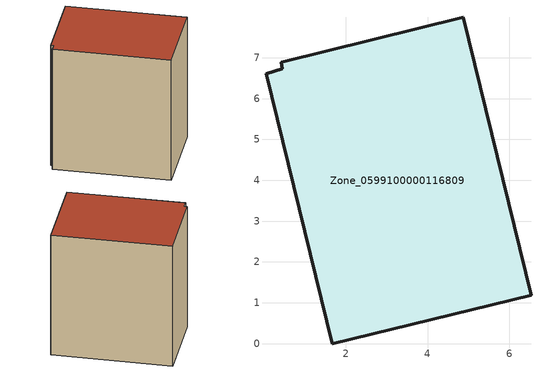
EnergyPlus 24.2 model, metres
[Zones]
Zone_0599100000116809
 floor ground (C_G): 0.04,6.61 0.45,6.72 0.42,6.89 4.87,7.99 6.53,1.19 1.67,0 z0
 wall outside (C_F): 6.53,1.19 4.87,7.99 0.42,6.89 0.45,6.72 0.04,6.61 1.67,0 6.53,1.19 z0:7.76
 roof outside (C_R): 0.45,6.72 0.04,6.61 1.67,0 6.53,1.19 4.87,7.99 0.42,6.89 z7.76
[BUILDING]
Pand.0599100000116809: North Axis=0; Terrain=City; Loads Convergence Tolerance Value=0.04; Temperature Convergence Tolerance Value=0.4; Solar Distribution=FullExterior; Maximum Number of Warmup Days=25; Minimum Number of Warmup Days=1
[Site:Location]
Rotterdam.The.Hague.AP_ZH_NLD Design_Conditions: Latitude=51.96; Longitude=4.45; Time Zone=1; Elevation=-4.5
[SITE:GROUNDTEMPERATURE:BUILDINGSURFACE]
18, 18, 18, 18, 18, 18, 18, 18, 18, 18, 18, 18
[MATERIAL] Thermal Absorptance=0.9; Solar Absorptance=0.7; Visible Absorptance=0.7
Name | Roughness | Thickness | Conductivity | Density | Specific Heat
G.TC.1946 | MediumSmooth | 0.15 | 1 | 540 | 1210
F.TC.1946 | Rough | 0.3 | 0.857143 | 1920 | 840
R.TC.1946 | MediumRough | 0.2 | 0.909091 | 1500 | 1000
[CONSTRUCTION]
C_G: G.TC.1946
C_F: F.TC.1946
C_R: R.TC.1946
[ZONE]
Zone_0599100000116809: Type=1; Multiplier=1; Ceiling Height=Autocalculate; Volume=Autocalculate; Floor Area=autocalculate; Part of Total Floor Area=Yes
[ZONEINFILTRATION:DESIGNFLOWRATE]
Infil_Zone_0599100000116809: Zone or ZoneList or Space or SpaceList=Zone_0599100000116809; Schedule=AlwaysOn; Design Flow Rate Calculation Method=Flow/Area; Flow Rate per Floor Area=0.003; Constant Term Coefficient=1; Temperature Term Coefficient=0; Velocity Term Coefficient=0; Velocity Squared Term Coefficient=0
[HVACTEMPLATE:ZONE:IDEALLOADSAIRSYSTEM]
Zone_0599100000116809: Maximum Heating Supply Air Temperature=50; Minimum Cooling Supply Air Temperature=13; Maximum Heating Supply Air Humidity Ratio=0.0156; Minimum Cooling Supply Air Humidity Ratio=0.0077; Heating Limit=NoLimit; Cooling Limit=NoLimit; Dehumidification Control Type=ConstantSensibleHeatRatio; Cooling Sensible Heat Ratio=0.7; Dehumidification Setpoint=60; Humidification Control Type=None; Humidification Setpoint=30; Outdoor Air Method=None; Outdoor Air Flow Rate per Person=0.00944; Outdoor Air Flow Rate per Zone Floor Area=0; Outdoor Air Flow Rate per Zone=0; Demand Controlled Ventilation Type=None; Outdoor Air Economizer Type=NoEconomizer; Heat Recovery Type=None; Sensible Heat Recovery Effectiveness=0.7; Latent Heat Recovery Effectiveness=0.65
[ZONECONTROL:THERMOSTAT]
ThermostatControl_Zone_0599100000116809: Zone or ZoneList=Zone_0599100000116809; Control Type Schedule=DualSetpointControlType; Control 1=Thermostat_Zone_0599100000116809; Temperature Difference Between Cutout And Setpoint=0
[THERMOSTATSETPOINT:DUALSETPOINT]
Thermostat_Zone_0599100000116809: Heating Setpoint Temperature Schedule=HeatingSetpoint_Zone_0599100000116809; Cooling Setpoint Temperature Schedule=CoolingSetpoint_Zone_0599100000116809
[SCHEDULE:COMPACT]
HeatingSetpoint_Zone_0599100000116809: Through: 12/31, For: AllDays, Until: 24:00, 21
CoolingSetpoint_Zone_0599100000116809: Through: 12/31, For: AllDays, Until: 24:00, 24
DualSetpointControlType: Through: 12/31, For: AllDays, Until: 24:00, 4
AlwaysOn: Through: 12/31, For: AllDays, Until: 24:00, 1
